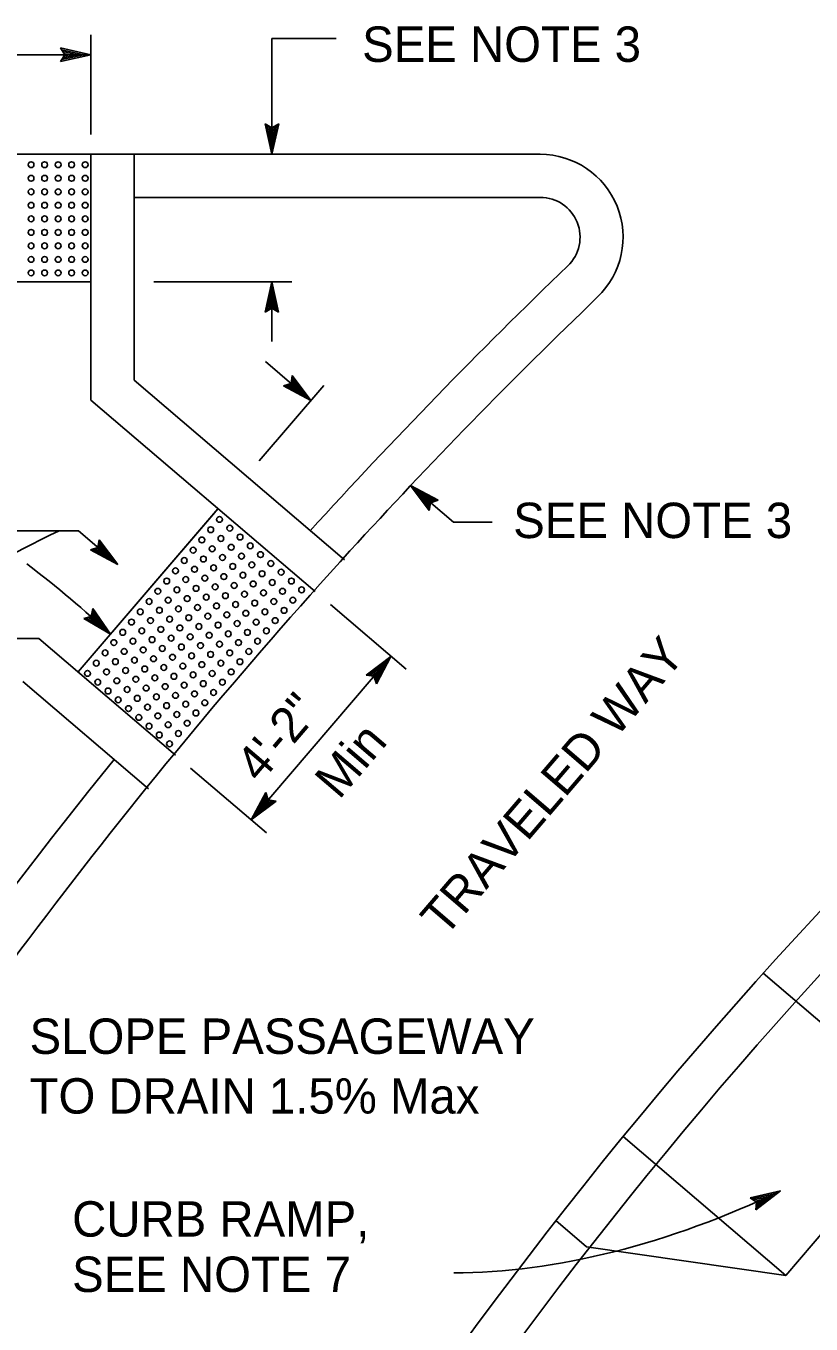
# Model space of a CAD drawing. Extents: x -893 to 867, y -474 to 712.
# Drawn here: x 562.7 to 718, y -43 to 213.6 of the extents above; entities that cross this region are included whole.
import ezdxf

# ---------------------------------------------------------------- set-up
doc = ezdxf.new("R2010")
doc.units = 0
doc.layers.add('rd_HMA-DIKE', color=7, linetype='Continuous')
doc.layers.add('rd_HMA-DIKE-anno', color=7, linetype='Continuous')

msp = doc.modelspace()

# ---------------------------------------------------------------- linework, layer by layer
at = {"layer": 'rd_HMA-DIKE'}
for p, q in [((505.52, 188.27), (664.43, 188.27)), ((575.6, 188.27), (575.6, 139.68)), ((584.12, 188.27), (584.12, 143.6)), ((584.12, 179.76), (664.43, 179.76)), ((536.05, 163.05), (575.6, 163.05)), ((625.71, 108.08), (584.12, 143.6)), ((619.94, 101.81), (575.6, 139.68)), ((573.08, 85.93), (600.77, 118.23)), ((573.08, 85.93), (600.7, 118.15)), ((573.08, 85.93), (600.09, 117.43)), ((565.28, 92.54), (482.12, 92.54)), ((592.31, 69.46), (565.28, 92.54)), ((587, 62.81), (562.14, 84.03)), ((708.52, 26.38), (740.59, -1.01)), ((712.96, -33.36), (740.59, -1.01)), ((680.82, -5.91), (712.96, -33.36)), ((667.53, -22.53), (673.55, -27.68)), ((712.96, -33.36), (673.55, -27.68))]:
    msp.add_line(p, q, dxfattribs=at)
for centre in [(563.76, 186.21), (566.44, 186.21), (569.11, 186.21), (571.78, 186.21), (574.46, 186.21), (563.76, 183.53), (566.44, 183.53), (569.11, 183.53), (571.78, 183.53), (574.46, 183.53), (563.76, 180.86), (566.44, 180.86), (569.11, 180.86), (571.78, 180.86), (574.46, 180.86), (563.76, 178.19), (566.44, 178.19), (569.11, 178.19), (571.78, 178.19), (574.46, 178.19), (563.76, 175.51), (566.44, 175.51), (569.11, 175.51), (571.78, 175.51), (574.46, 175.51), (563.76, 172.84), (566.44, 172.84), (569.11, 172.84), (571.78, 172.84), (574.46, 172.84), (563.76, 170.17), (566.44, 170.17), (569.11, 170.17), (571.78, 170.17), (574.46, 170.17), (563.76, 167.49), (566.44, 167.49), (569.11, 167.49), (571.78, 167.49), (574.46, 167.49), (563.76, 164.82), (566.44, 164.82), (569.11, 164.82), (571.78, 164.82), (574.46, 164.82), (601.01, 116.09), (599.27, 114.06), (603.04, 114.35), (605.07, 112.61), (595.79, 110), (597.53, 112.03), (599.56, 110.29), (601.3, 112.32), (603.33, 110.58), (607.1, 110.87), (594.05, 107.97), (597.82, 108.26), (601.59, 108.55), (605.36, 108.84), (609.13, 109.13), (611.16, 107.39), (592.31, 105.94), (596.08, 106.23), (599.85, 106.52), (601.88, 104.78), (603.62, 106.81), (605.65, 105.07), (607.39, 107.1), (609.42, 105.36), (613.19, 105.65), (590.57, 103.91), (592.6, 102.17), (594.34, 104.2), (596.37, 102.46), (598.11, 104.49), (600.14, 102.75), (603.91, 103.04), (607.68, 103.33), (611.45, 103.62), (615.22, 103.91), (617.25, 102.17), (587.09, 99.86), (588.83, 101.89), (590.86, 100.14), (594.63, 100.43), (598.4, 100.72), (602.17, 101.01), (605.94, 101.3), (607.97, 99.56), (609.71, 101.59), (611.74, 99.85), (613.48, 101.88), (615.51, 100.14), (585.35, 97.83), (589.12, 98.12), (592.89, 98.4), (596.66, 98.69), (598.69, 96.95), (600.43, 98.98), (602.46, 97.24), (604.2, 99.27), (606.23, 97.53), (610, 97.82), (613.77, 98.11), (583.61, 95.8), (587.38, 96.09), (591.15, 96.38), (593.18, 94.63), (594.92, 96.66), (596.95, 94.92), (600.72, 95.21), (604.49, 95.5), (608.26, 95.79), (612.02, 96.08), (581.87, 93.77), (583.9, 92.03), (585.64, 94.06), (587.67, 92.32), (589.41, 94.35), (591.44, 92.61), (595.21, 92.89), (598.98, 93.18), (602.75, 93.47), (606.52, 93.76), (608.54, 92.02), (610.28, 94.05), (578.39, 89.71), (580.13, 91.74), (582.16, 90), (585.93, 90.29), (589.7, 90.58), (593.47, 90.87), (597.24, 91.15), (599.26, 89.41), (601.01, 91.44), (603.03, 89.7), (604.77, 91.73), (606.8, 89.99), (576.65, 87.68), (580.42, 87.97), (584.19, 88.26), (587.96, 88.55), (589.99, 86.81), (591.73, 88.84), (593.75, 87.1), (595.5, 89.12), (597.52, 87.38), (601.29, 87.67), (605.06, 87.96), (574.91, 85.65), (578.68, 85.94), (580.71, 84.2), (582.45, 86.23), (584.48, 84.49), (586.22, 86.52), (588.24, 84.78), (592.01, 85.07), (595.78, 85.36), (599.55, 85.64), (603.32, 85.93), (576.94, 83.91), (578.97, 82.17), (582.74, 82.46), (586.5, 82.75), (590.27, 83.04), (594.04, 83.33), (596.07, 81.59), (597.81, 83.62), (599.84, 81.87), (601.58, 83.9), (580.99, 80.43), (584.76, 80.72), (586.79, 78.98), (588.53, 81.01), (590.56, 79.27), (592.3, 81.3), (594.33, 79.56), (598.1, 79.85), (583.02, 78.69), (585.05, 76.95), (588.82, 77.24), (592.59, 77.53), (596.36, 77.82), (587.08, 75.21), (590.85, 75.5), (594.62, 75.79), (589.11, 73.47), (591.14, 71.73), (592.88, 73.76)]:
    msp.add_circle(centre, 0.575, dxfattribs=at)
for centre, radius, start, end in [((664.43, 171.89), 16.38, 313.8055, 90), ((664.43, 171.89), 7.87, 313.8055, 90), ((1401.22, -596.28), 1056.52, 133.80546, 137.76751), ((1401.22, -596.28), 1048.01, 133.80549, 137.64053), ((1392.94, -588.99), 920.38, 130.50236, 153.88047), ((1401.22, -596.28), 1048.01, 137.64052, 147.88675), ((1392.94, -588.99), 911.87, 130.96062, 153.61802), ((1401.22, -596.28), 1056.52, 140.99809, 147.88676), ((1392.94, -588.99), 833.13, 135.84815, 150.89904)]:
    msp.add_arc(centre, radius, start, end, dxfattribs=at)
at = {"layer": 'rd_HMA-DIKE-anno'}
for p, q in [((575.6, 192.21), (575.6, 211.89)), ((611.37, 211.14), (624.07, 211.14)), ((611.37, 188.27), (611.37, 211.14)), ((575.6, 207.96), (535.89, 207.96)), ((570.4, 207.96), (569.6, 209.3)), ((569.6, 209.3), (569.6, 209.3)), ((569.6, 209.3), (575.6, 207.96)), ((575.6, 207.96), (569.6, 206.63)), ((569.6, 206.63), (570.4, 207.96)), ((569.82, 208.94), (574.22, 207.96)), ((574.21, 207.95), (569.83, 206.98)), ((572.84, 207.96), (570.01, 207.33)), ((570.05, 208.58), (572.84, 207.96)), ((570.23, 208.23), (571.45, 207.96)), ((571.45, 207.96), (570.25, 207.69)), ((575.6, 207.96), (575.6, 207.96)), ((569.6, 206.63), (569.6, 206.63)), ((611.37, 188.27), (610.04, 194.27)), ((610.04, 194.27), (610.04, 194.27)), ((610.04, 194.27), (611.37, 193.47)), ((611.37, 189.66), (610.4, 194.04)), ((611.37, 191.03), (610.75, 193.86)), ((611.37, 192.41), (611.11, 193.62)), ((611.37, 193.47), (612.71, 194.27)), ((612.71, 194.27), (611.37, 188.27)), ((612.36, 194.05), (611.37, 189.65)), ((612, 193.82), (611.37, 191.03)), ((611.65, 193.64), (611.37, 192.41)), ((612.71, 194.27), (612.71, 194.27)), ((611.37, 188.27), (611.37, 188.27)), ((615.31, 163.05), (588.05, 163.05)), ((610.03, 157.05), (611.37, 163.05)), ((610.39, 157.27), (611.37, 161.67)), ((611.37, 151.24), (611.37, 163.05)), ((611.37, 163.05), (611.37, 163.05)), ((611.37, 163.05), (612.7, 157.05)), ((610.75, 157.5), (611.37, 160.29)), ((611.37, 160.29), (612, 157.47)), ((611.38, 161.66), (612.34, 157.29)), ((611.37, 157.85), (610.03, 157.05)), ((610.03, 157.05), (610.03, 157.05)), ((611.09, 157.68), (611.37, 158.91)), ((611.37, 158.91), (611.64, 157.7)), ((612.7, 157.05), (611.37, 157.85)), ((612.7, 157.05), (612.7, 157.05)), ((610.12, 147.28), (619.1, 139.61)), ((615.15, 142.98), (615.41, 144.52)), ((615.34, 144.11), (618.05, 140.5)), ((615.41, 144.52), (615.41, 144.52)), ((615.41, 144.52), (619.1, 139.61)), ((621.67, 142.59), (608.85, 127.65)), ((613.68, 142.49), (615.15, 142.98)), ((619.1, 139.61), (613.68, 142.49)), ((613.68, 142.49), (613.68, 142.49)), ((618.04, 140.51), (614.09, 142.61)), ((617, 141.4), (614.45, 142.76)), ((615.95, 142.3), (614.86, 142.88)), ((615.2, 143.31), (615.95, 142.3)), ((615.29, 143.68), (617, 141.4)), ((619.1, 139.61), (619.1, 139.61)), ((642.49, 117.87), (638.8, 122.78)), ((638.8, 122.78), (638.8, 122.78)), ((638.8, 122.78), (644.23, 119.9)), ((638.8, 122.78), (647.29, 115.53)), ((642.56, 118.28), (639.85, 121.88)), ((639.86, 121.88), (643.82, 119.77)), ((642.62, 118.7), (640.9, 120.99)), ((640.9, 120.99), (643.46, 119.63)), ((642.71, 119.08), (641.95, 120.09)), ((641.95, 120.09), (643.04, 119.51)), ((642.76, 119.4), (642.49, 117.87)), ((644.23, 119.9), (642.76, 119.4)), ((644.23, 119.9), (644.23, 119.9)), ((642.49, 117.87), (642.49, 117.87)), ((647.29, 115.53), (654.94, 115.53)), ((560.48, 113.82), (573.13, 113.82)), ((580.91, 107.17), (573.13, 113.82)), ((575.49, 110.05), (576.96, 110.54)), ((577.76, 109.86), (576.67, 110.44)), ((576.96, 110.54), (577.22, 112.08)), ((577.01, 110.87), (577.76, 109.86)), ((577.1, 111.25), (578.81, 108.96)), ((577.15, 111.67), (579.86, 108.06)), ((577.22, 112.08), (577.22, 112.08)), ((577.22, 112.08), (580.91, 107.17)), ((580.91, 107.17), (575.49, 110.05)), ((575.49, 110.05), (575.49, 110.05)), ((579.85, 108.07), (575.9, 110.17)), ((578.81, 108.96), (576.26, 110.32)), ((580.91, 107.17), (580.91, 107.17)), ((575.66, 96.93), (575.99, 98.45)), ((575.83, 97.62), (577.44, 95.27)), ((575.91, 98.05), (578.45, 94.32)), ((575.99, 98.45), (575.99, 98.45)), ((575.99, 98.45), (579.46, 93.38)), ((622.94, 99.25), (637.91, 86.47)), ((574.17, 96.5), (575.66, 96.93)), ((579.46, 93.38), (574.17, 96.5)), ((574.17, 96.5), (574.17, 96.5)), ((578.44, 94.33), (574.59, 96.6)), ((577.44, 95.27), (574.95, 96.74)), ((576.44, 96.21), (575.37, 96.84)), ((575.72, 97.25), (576.44, 96.21)), ((579.46, 93.38), (579.46, 93.38)), ((607.28, 56.67), (634.91, 89.02)), ((630, 85.33), (634.91, 89.02)), ((630.41, 85.27), (634.02, 87.98)), ((634.01, 87.96), (631.91, 84.01)), ((634.91, 89.02), (632.03, 83.6)), ((634.91, 89.02), (634.91, 89.02)), ((631.53, 85.07), (630, 85.33)), ((630, 85.33), (630, 85.33)), ((630.83, 85.21), (633.12, 86.92)), ((631.21, 85.12), (632.22, 85.88)), ((632.03, 83.6), (631.53, 85.07)), ((632.22, 85.88), (631.64, 84.78)), ((633.12, 86.92), (631.76, 84.37)), ((632.03, 83.6), (632.03, 83.6)), ((595.31, 66.9), (610.28, 54.12)), ((607.28, 56.67), (610.17, 62.1)), ((608.18, 57.73), (610.29, 61.69)), ((610.17, 62.1), (610.17, 62.1)), ((610.17, 62.1), (610.66, 60.63)), ((612.2, 60.37), (607.28, 56.67)), ((611.79, 60.43), (608.18, 57.72)), ((609.08, 58.77), (610.44, 61.33)), ((611.36, 60.49), (609.08, 58.77)), ((609.98, 59.82), (610.56, 60.92)), ((610.98, 60.58), (609.98, 59.82)), ((610.66, 60.63), (612.2, 60.37)), ((612.2, 60.37), (612.2, 60.37)), ((607.28, 56.67), (607.28, 56.67)), ((705.91, -18), (711.9, -16.63)), ((706.25, -18.23), (710.65, -17.22)), ((706.62, -18.45), (709.4, -17.81)), ((711.9, -16.63), (707.05, -20.41)), ((710.64, -17.23), (707.11, -19.98)), ((709.4, -17.81), (707.12, -19.6)), ((711.9, -16.63), (711.9, -16.63)), ((707.2, -18.86), (705.91, -18)), ((705.91, -18), (705.91, -18)), ((706.93, -18.69), (708.16, -18.41)), ((707.05, -20.41), (707.2, -18.86)), ((707.05, -20.41), (707.05, -20.41)), ((708.16, -18.41), (707.18, -19.17))]:
    msp.add_line(p, q, dxfattribs=at)
for centre, major_axis, ratio, start_param, end_param in [((582.13, 101.28), (47.39, 19.44), 0.324737, 1.710285, 2.961511), ((509.01, 92.37), (97.86, -55.15), 0.375729, 0.997963, 1.210512), ((689.37, 37.32), (91.8, 47.3), 0.564921, 3.973632, 4.667072)]:
    msp.add_ellipse(centre, major_axis=major_axis, ratio=ratio, start_param=start_param, end_param=end_param, dxfattribs=at)

# ---------------------------------------------------------------- texts
for s, p in [('SEE NOTE 3', (629.21, 206.54)), ('SEE NOTE 3', (659.08, 112.4)), ('SLOPE PASSAGEWAY', (563.46, 10.43)), ('TO DRAIN 1.5% Max', (563.46, -1.38)), ('CURB RAMP,', (571.87, -25.7)), ('SEE NOTE 7', (571.87, -36.64))]:
    msp.add_text(s, height=7, dxfattribs=at).set_placement(p)
for s, rotation, p in [('TRAVELED WAY', 49.3862, (645.6, 33.3)), ('4\'-2"', 49.5015, (609.03, 63.73)), ('Min', 49.5015, (624.67, 60.52))]:
    msp.add_text(s, height=7, rotation=rotation, dxfattribs=at).set_placement(p)

doc.saveas('drawing.dxf')
